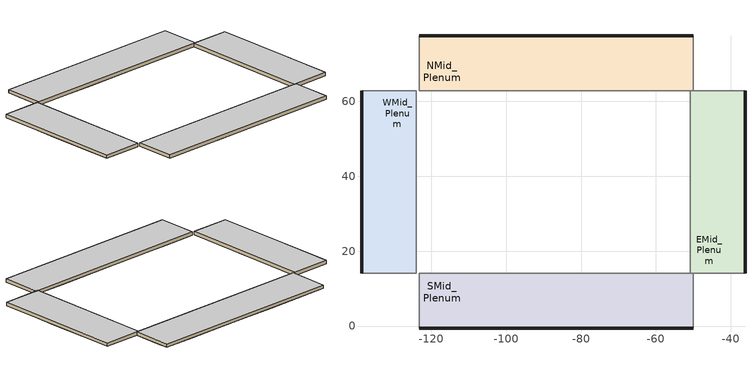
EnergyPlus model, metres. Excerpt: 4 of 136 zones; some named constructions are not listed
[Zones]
SMid_Plenum
 floor adiabatic (DropCeiling): -50.09,4.02 -50.09,-0.55 -62.28,-0.55 -62.28,4.02 z22.56; -50.09,14.08 -50.09,4.02 -62.28,4.02 -62.28,14.08 z22.56; -111.05,4.02 -111.05,-0.55 -123.24,-0.55 -123.24,4.02 z22.56; -111.05,14.08 -111.05,4.02 -123.24,4.02 -123.24,14.08 z22.56; -86.66,14.08 -86.66,4.02 -98.86,4.02 -98.86,14.08 z22.56; -86.66,4.02 -86.66,-0.55 -98.86,-0.55 -98.86,4.02 z22.56; -74.47,14.08 -74.47,4.02 -86.66,4.02 -86.66,14.08 z22.56; -74.47,4.02 -74.47,-0.55 -86.66,-0.55 -86.66,4.02 z22.56; -62.28,14.08 -62.28,4.02 -74.47,4.02 -74.47,14.08 z22.56; -62.28,4.02 -62.28,-0.55 -74.47,-0.55 -74.47,4.02 z22.56; -98.86,14.08 -98.86,4.02 -111.05,4.02 -111.05,14.08 z22.56; -98.86,4.02 -98.86,-0.55 -111.05,-0.55 -111.05,4.02 z22.56
 wall outside (T24NRWallMetalFrame): -123.24,-0.55 -50.09,-0.55 z22.56:23.77
 wall adiabatic (int_wall): -50.09,-0.55 -50.09,14.08 -123.24,14.08 -123.24,-0.55 z22.56:23.77
 ceiling adiabatic (INT-FLOOR-UNDERSIDE): -123.24,14.08 -123.24,-0.55 -50.09,-0.55 -50.09,14.08 z23.77
NMid_Plenum
 floor adiabatic (DropCeiling): -111.05,77.47 -111.05,72.9 -123.24,72.9 -123.24,77.47 z22.56; -111.05,72.9 -111.05,62.84 -123.24,62.84 -123.24,72.9 z22.56; -50.09,72.9 -50.09,62.84 -62.28,62.84 -62.28,72.9 z22.56; -50.09,77.47 -50.09,72.9 -62.28,72.9 -62.28,77.47 z22.56; -74.47,77.47 -74.47,72.9 -86.66,72.9 -86.66,77.47 z22.56; -74.47,72.9 -74.47,62.84 -86.66,62.84 -86.66,72.9 z22.56; -86.66,77.47 -86.66,72.9 -98.86,72.9 -98.86,77.47 z22.56; -86.66,72.9 -86.66,62.84 -98.86,62.84 -98.86,72.9 z22.56; -98.86,72.9 -98.86,62.84 -111.05,62.84 -111.05,72.9 z22.56; -98.86,77.47 -98.86,72.9 -111.05,72.9 -111.05,77.47 z22.56; -62.28,77.47 -62.28,72.9 -74.47,72.9 -74.47,77.47 z22.56; -62.28,72.9 -62.28,62.84 -74.47,62.84 -74.47,72.9 z22.56
 wall outside (T24NRWallMetalFrame): -50.09,77.47 -123.24,77.47 z22.56:23.77
 wall adiabatic (int_wall): -123.24,77.47 -123.24,62.84 -50.09,62.84 -50.09,77.47 z22.56:23.77
 ceiling adiabatic (INT-FLOOR-UNDERSIDE): -123.24,77.47 -123.24,62.84 -50.09,62.84 -50.09,77.47 z23.77
EMid_Plenum
 floor adiabatic (DropCeiling): -36.22,26.3 -36.22,14.11 -40.8,14.11 -40.8,26.3 z22.56; -40.8,26.3 -40.8,14.11 -50.85,14.11 -50.85,26.3 z22.56; -40.8,38.49 -40.8,26.3 -50.85,26.3 -50.85,38.49 z22.56; -36.22,38.49 -36.22,26.3 -40.8,26.3 -40.8,38.49 z22.56; -36.22,50.68 -36.22,38.49 -40.8,38.49 -40.8,50.68 z22.56; -40.8,50.68 -40.8,38.49 -50.85,38.49 -50.85,50.68 z22.56; -36.22,62.87 -36.22,50.68 -40.8,50.68 -40.8,62.87 z22.56; -40.8,62.87 -40.8,50.68 -50.85,50.68 -50.85,62.87 z22.56
 wall outside (T24NRWallMetalFrame): -36.22,14.11 -36.22,62.87 z22.56:23.77
 wall adiabatic (T24NRWallMetalFrame): -50.85,62.87 -50.85,14.11 z22.56:23.77
 wall adiabatic (int_wall): -36.22,62.87 -50.85,62.87 / -50.85,14.11 -36.22,14.11 z22.56:23.77
 ceiling adiabatic (INT-FLOOR-UNDERSIDE): -50.85,62.87 -50.85,14.11 -36.22,14.11 -36.22,62.87 z23.77
WMid_Plenum
 floor adiabatic (DropCeiling): -134.06,62.87 -134.06,50.68 -138.64,50.68 -138.64,62.87 z22.56; -124.01,62.87 -124.01,50.68 -134.06,50.68 -134.06,62.87 z22.56; -124.01,50.68 -124.01,38.49 -134.06,38.49 -134.06,50.68 z22.56; -134.06,50.68 -134.06,38.49 -138.64,38.49 -138.64,50.68 z22.56; -124.01,38.49 -124.01,26.3 -134.06,26.3 -134.06,38.49 z22.56; -134.06,38.49 -134.06,26.3 -138.64,26.3 -138.64,38.49 z22.56; -134.06,26.3 -134.06,14.11 -138.64,14.11 -138.64,26.3 z22.56; -124.01,26.3 -124.01,14.11 -134.06,14.11 -134.06,26.3 z22.56
 wall outside (T24NRWallMetalFrame): -138.64,62.87 -138.64,14.11 z22.56:23.77
 wall adiabatic (int_wall): -138.64,14.11 -124.01,14.11 -124.01,62.87 -138.64,62.87 z22.56:23.77
 ceiling adiabatic (INT-FLOOR-UNDERSIDE): -138.64,62.87 -138.64,14.11 -124.01,14.11 -124.01,62.87 z23.77
